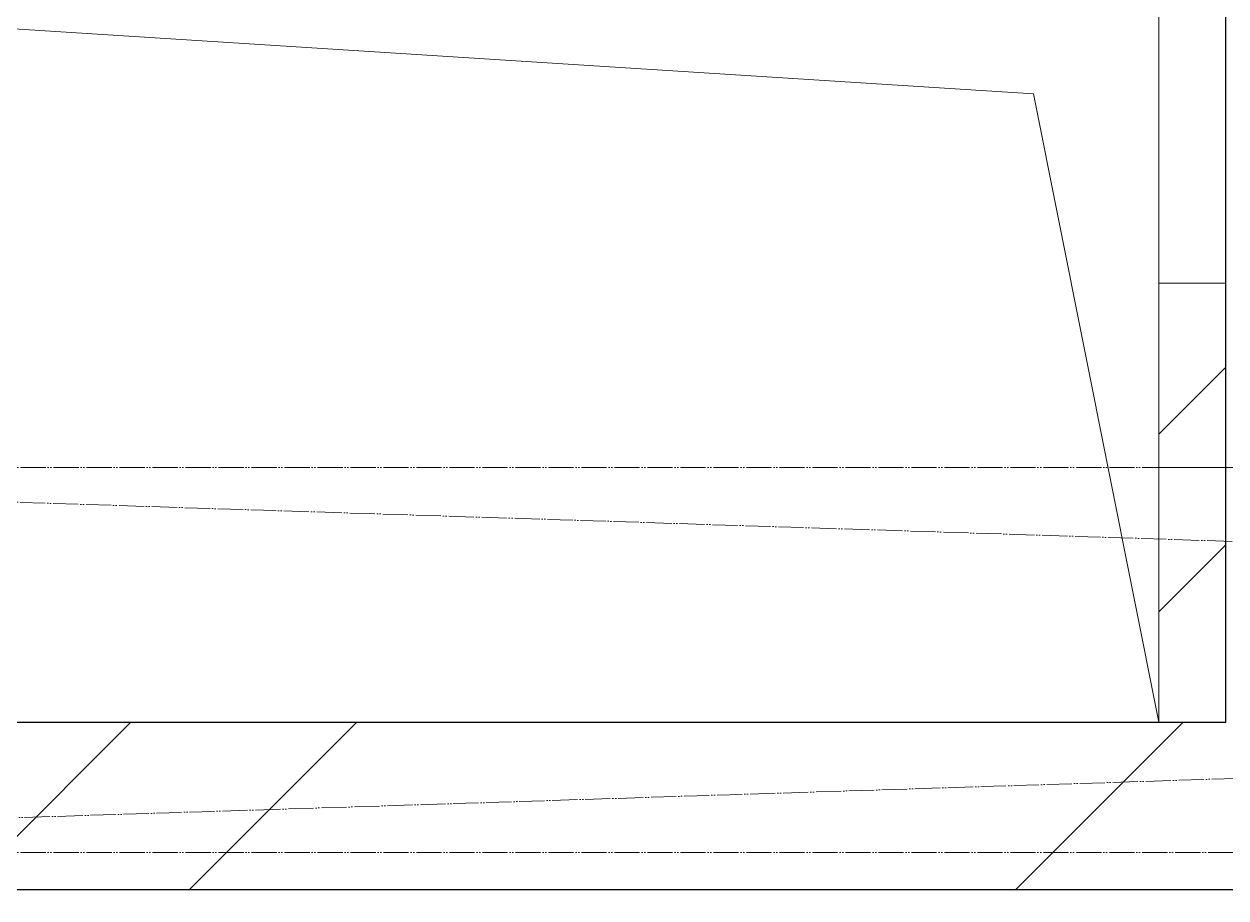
# Model space of a CAD drawing. Header units: millimetres. Extents: x -10051 to 73829, y -4843 to 44223.
# Drawn here: x 42567 to 43285, y 4360 to 4882 of the extents above; entities that cross this region are included whole.
import ezdxf

# ---------------------------------------------------------------- set-up
doc = ezdxf.new("R2010")
doc.units = ezdxf.units.MM
doc.linetypes.add('ADSK_Штрихпунктирная 2 точки_ш15 п1_5 п1_5 п1_5', pattern=[19.5, 15, -1.5, 0, -1.5, 0, -1.5])
doc.layers.add('Линии', color=7, linetype='Continuous', lineweight=9, true_color=0x00a600)
for name, color, linetype, lineweight in [('Обобщенные модели', 7, 'Continuous', 18), ('Потолки', 7, 'Continuous', 9), ('Потолки штриховка', 7, 'Continuous', 9), ('Стены внутренние', 7, 'Continuous', 18), ('Стены несущие', 7, 'Continuous', 30)]:
    doc.layers.add(name, color=color, linetype=linetype, lineweight=lineweight)
pattern_1 = [(45, (0, 0), (-53.03301, 53.03301), [])]

# ---------------------------------------------------------------- blocks, each defined once
blk = doc.blocks.new('GM_Отверстие прямоугольное _в плите_ - Отверстие-7259121-План потолков 4-го этажа')
at = {"layer": 'Обобщенные модели'}
for p, q in [((-225, 625), (225, 625)), ((-225, 625), (225, 625)), ((-150, 550), (225, 625)), ((-225, -625), (-150, 550))]:
    blk.add_line(p, q, dxfattribs=at)

msp = doc.modelspace()

# ---------------------------------------------------------------- hatches: boundary and pattern name
at = {"layer": 'Потолки штриховка', "lineweight": 18, "true_color": 0x787878}
h = msp.add_hatch(dxfattribs=at)
h.set_pattern_fill('FP_47', color=8, style=0, pattern_type=2)
h.set_pattern_definition(pattern_1)
h.paths.add_polyline_path([(41995, 4465), (41995, 4617.057), (41983.209, 4617.057), (41984.891, 4465), (41993.197, 4465)])
h.paths.add_polyline_path([(43385, 4465), (43445, 4465), (43445, 4617.057), (43385, 4617.057), (43385, 4472.623)])
h.paths.add_polyline_path([(43245, 4465), (43285, 4465), (43285, 4617.057), (43245, 4617.057), (43245, 4487.222)])
h.paths.add_polyline_path([(42285.314, 6187.057), (44015, 6187.057), (44015, 6417.057), (41965.035, 6417.057), (41965.849, 6187.057), (41987.743, 6187.057)])
h.paths.add_polyline_path([(41978.435, 7617.057), (44015, 7617.057), (44015, 7847.057), (42165, 7847.057), (42165, 7772.74), (42065, 7772.74), (42065, 7847.057), (41952.317, 7847.057), (41952.317, 7617.057)])
h = msp.add_hatch(dxfattribs=at)
h.set_pattern_fill('FP_47', color=8, style=0, pattern_type=2)
h.set_pattern_definition(pattern_1)
h.paths.add_polyline_path([(42001.703, 4277.057), (44003, 4277.057), (44003, 4353), (41986.761, 4353), (41987.743, 4277.057), (41999.703, 4277.057)])
h.paths.add_polyline_path([(44003, 4353), (44005, 4353), (44004.979, 4354.979)])
h.paths.add_polyline_path([(41986.761, 4617.057), (41995, 4617.504), (41995, 4727.057), (41986.761, 4727.057)])
h.paths.add_polyline_path([(43245, 4617.057), (43285, 4617.057), (43285, 4727.057), (43245, 4727.057), (43245, 4685.297)])
h.paths.add_polyline_path([(43385, 4617.057), (43445, 4617.057), (43445, 4727.057), (43385, 4727.057), (43385, 4692.889)])
at = {"layer": 'Стены внутренние', "lineweight": 9}
h = msp.add_hatch(dxfattribs=at)
h.set_pattern_fill('FP_1', color=256, style=0, pattern_type=2)
h.set_pattern_definition([(45, (0, 0), (-381.661, 381.661), []), (45, (134.94, 0), (0, 763.322), []), (45, (-134.94, 0), (0, 763.322), [])])
h.paths.add_polyline_path([(41995, 4365), (44165, 4365), (44163.936, 4465), (41973.183, 4465), (41973.183, 4365), (41987.743, 4365)])

# ---------------------------------------------------------------- linework, layer by layer
at = {"layer": 'Линии', "color": 7, "linetype": 'ADSK_Штрихпунктирная 2 точки_ш15 п1_5 п1_5 п1_5'}
for p, q in [((41915.157, 4617.057), (49060.592, 4617.057)), ((41915.157, 4617.057), (49060.592, 4387.057)), ((49060.592, 4617.057), (41915.157, 4387.057)), ((41915.157, 4387.057), (49060.592, 4387.057))]:
    msp.add_line(p, q, dxfattribs=at)
at = {"layer": 'Потолки'}
for p, q in [((43245, 4727.057), (43285, 4727.057)), ((43245, 4617.057), (43285, 4617.057))]:
    msp.add_line(p, q, dxfattribs=at)
at = {"layer": 'Стены несущие'}
for p, q in [((43285, 4465), (43285, 4936.838)), ((41973.183, 4465), (43285, 4465)), ((41973.183, 4365), (44165, 4365))]:
    msp.add_line(p, q, dxfattribs=at)

# ---------------------------------------------------------------- block references
at = {"layer": 'Обобщенные модели', "rotation": 269.9999999999992}
msp.add_blockref('GM_Отверстие прямоугольное _в плите_ - Отверстие-7259121-План потолков 4-го этажа', (42620, 4690), dxfattribs=at)

doc.saveas('drawing.dxf')
